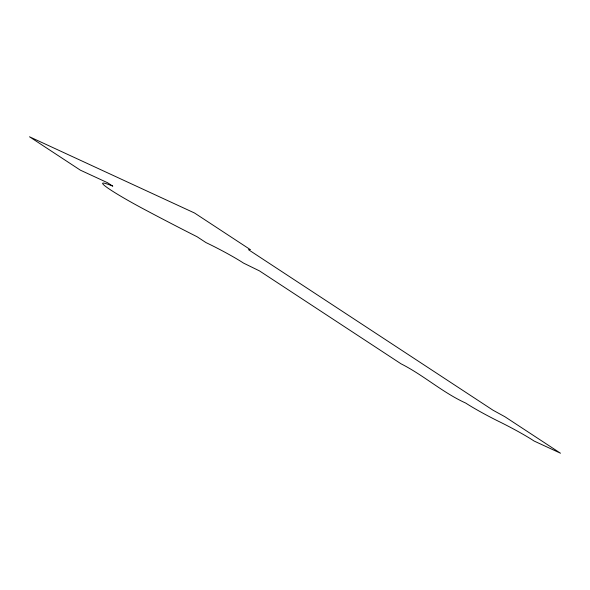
<?xml version="1.0" encoding="UTF-8"?>
<svg xmlns="http://www.w3.org/2000/svg" width="590" height="590" viewBox="0 0 590 590"><rect width="100%" height="100%" fill="white"/><g stroke="black" fill="none" stroke-linecap="round" stroke-linejoin="round"><path stroke-width="0.89" d="M250.108 249.481L248.456 249.673L493.011 410.205L504.944 416.761L560.5 453.223L534.083 441.025A32.789 2.345 27.9 0 0 497.886 420.987A32.634 2.331 27.9 0 1 465.746 403.088C442.692 392.652 423.627 375.188 401.038 363.816L259.519 270.921L243.486 263.081A31.808 2.272 27.9 0 0 205.984 242.593L197.06 236.738A199.155 14.241 27.9 0 1 145.811 210.165A50.187 3.592 27.9 0 1 106.584 187.155A50.187 3.592 27.9 0 1 112.778 186.152L107.579 182.738L80.388 170.178L29.5 136.777L194.553 213.019L250.108 249.481"/></g></svg>
